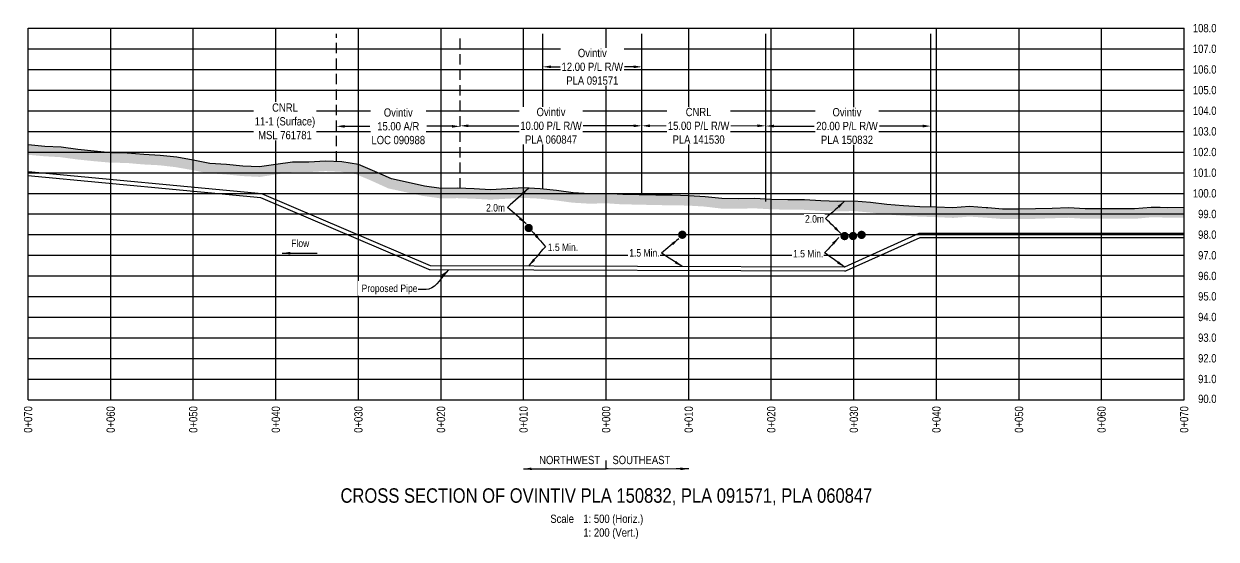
# Model space of a CAD drawing. Extents: x 391856 to 401992, y 6055951 to 6064954.
# Drawn here: x 399100 to 400544, y 6056653 to 6057277 of the extents above; entities that cross this region are included whole.
import ezdxf
from ezdxf.enums import TextEntityAlignment as Align

# ---------------------------------------------------------------- set-up
doc = ezdxf.new("R2010")
doc.units = 0
doc.header["$LTSCALE"] = 5
doc.header["$PDSIZE"] = 0.5
doc.linetypes.add('foc-ACCESSROAD', pattern=[3.75, 2.5, -1.25])
doc.linetypes.add('foc-TOPO', pattern=[1, 0.2, -0.8])
doc.layers.get('Defpoints').update_dxf_attribs({"color": 9})
doc.layers.add('C-RW-T', color=13, linetype='Continuous', lineweight=9)
doc.layers.add('C-WS-T', color=13, linetype='Continuous', lineweight=9)
for name, color, linetype in [('CG-NOTES', 7, 'Continuous'), ('DETAIL-T', 7, 'Continuous'), ('F-AR', 190, 'foc-ACCESSROAD'), ('F-RW', 190, 'Continuous'), ('L-DETAIL-T', 3, 'Continuous'), ('L-MON', 1, 'Continuous'), ('P-CROSSINGS-GRID', 8, 'Continuous'), ('P-CROSSINGS-GROUND', 48, 'foc-TOPO'), ('P-CROSSINGS-LINE', 3, 'Continuous'), ('P-PROPOSED', 10, 'Continuous'), ('S-T7', 7, 'Continuous')]:
    doc.layers.add(name, color=color, linetype=linetype)
doc.styles.add('140', font='ARIALN.TTF', dxfattribs={"height": 15})
doc.styles.add('80', font='ARIALN.TTF', dxfattribs={"height": 10})
doc.styles.add('80CG', font='ARIALN.TTF', dxfattribs={"height": 10})
doc.styles.add('80L', font='ARIALN.TTF', dxfattribs={"height": 10})
doc.dimstyles.new('Compass 5 000', dxfattribs={"dimscale": 5, "dimtxt": 9, "dimasz": 2, "dimexe": 0.2, "dimexo": 0.0625, "dimgap": 0.5, "dimtad": 0, "dimtih": 1, "dimtoh": 1, "dimzin": 0, "dimdsep": 46, "dimtxsty": '80CG', "dimcen": 0.1, "dimse1": 1, "dimse2": 1, "dimclrd": 256, "dimclrt": 256, "dimaunit": 1, "dimadec": 4, "dimazin": 0, "dimtfac": 0.06, "dimtofl": 0, "dimtmove": 0, "dimatfit": 1, "dimfxl": 0.2, "dimtolj": 1, "dimtzin": 0, "dimlwd": -1, "dimarcsym": 0})

# ---------------------------------------------------------------- blocks, each defined once
blk = doc.blocks.new('*D233')
at = {"layer": 'Defpoints', "color": 0, "transparency": 16777216}
for p in [(399478.3, 6057152.7), (399478.3, 6057145), (399628.3, 6057145)]:
    blk.add_point(p, dxfattribs=at)
at = {"layer": 'F-RW', "transparency": 16777216}
for p, q in [((399488.3, 6057152.7), (399519, 6057152.7)), ((399618.3, 6057152.7), (399587.7, 6057152.7))]:
    blk.add_line(p, q, dxfattribs=at)
for points in [[(399488.3, 6057154.3), (399488.3, 6057151), (399478.3, 6057152.7)], [(399618.3, 6057154.3), (399618.3, 6057151), (399628.3, 6057152.7)]]:
    blk.add_solid(points, dxfattribs=at)
at = {"layer": 'F-RW', "transparency": 16777216, "insert": (399553.3, 6057152.7), "char_height": 10, "attachment_point": 5, "style": '80CG', "bg_fill": 3, "box_fill_scale": 1.1, "bg_fill_color": 256, "bg_fill_true_color": 13158600, "bg_fill_transparency": 0}
blk.add_mtext('\\A1;Ovintiv\\P15.00 A/R\\PLOC 090988', dxfattribs=at)
blk = doc.blocks.new('*D234')
at = {"layer": 'C-RW-T', "transparency": 16777216}
for p, q in [((399858.3, 6057153.3), (399877.9, 6057153.3)), ((399988.3, 6057153.3), (399956.1, 6057153.3))]:
    blk.add_line(p, q, dxfattribs=at)
for points in [[(399858.3, 6057155), (399858.3, 6057151.7), (399848.3, 6057153.3)], [(399988.3, 6057155), (399988.3, 6057151.7), (399998.3, 6057153.3)]]:
    blk.add_solid(points, dxfattribs=at)
at = {"layer": 'Defpoints', "color": 0, "transparency": 16777216}
for p in [(399848.3, 6057225.8), (399998.3, 6057225.8), (399998.3, 6057153.3)]:
    blk.add_point(p, dxfattribs=at)
at = {"layer": 'C-RW-T', "transparency": 16777216, "insert": (399917, 6057153.3), "char_height": 10, "attachment_point": 5, "style": '80CG', "bg_fill": 3, "box_fill_scale": 1.1, "bg_fill_color": 256, "bg_fill_true_color": 13158600, "bg_fill_transparency": 0}
blk.add_mtext('\\A1;CNRL\\P15.00 P/L R/W\\PPLA 141530', dxfattribs=at)
blk = doc.blocks.new('*D235')
at = {"layer": 'Defpoints', "color": 0, "transparency": 16777216}
for p in [(399998.3, 6057153), (399998.3, 6057148.4), (400198.3, 6057148.4)]:
    blk.add_point(p, dxfattribs=at)
at = {"layer": 'F-RW', "transparency": 16777216}
for p, q in [((400008.3, 6057153), (400057.1, 6057153)), ((400188.3, 6057153), (400136.2, 6057153))]:
    blk.add_line(p, q, dxfattribs=at)
for points in [[(400008.3, 6057154.7), (400008.3, 6057151.3), (399998.3, 6057153)], [(400188.3, 6057154.7), (400188.3, 6057151.3), (400198.3, 6057153)]]:
    blk.add_solid(points, dxfattribs=at)
at = {"layer": 'F-RW', "transparency": 16777216, "insert": (400096.7, 6057153), "char_height": 10, "attachment_point": 5, "style": '80CG', "bg_fill": 3, "box_fill_scale": 1.1, "bg_fill_color": 256, "bg_fill_true_color": 13158600, "bg_fill_transparency": 0}
blk.add_mtext('\\A1;Ovintiv\\P20.00 P/L R/W\\PPLA 150832', dxfattribs=at)
blk = doc.blocks.new('*D236')
at = {"layer": 'Defpoints', "color": 0, "transparency": 16777216}
for p in [(399728.3, 6057225.3), (399728.3, 6057224.7), (399848.3, 6057225.3)]:
    blk.add_point(p, dxfattribs=at)
at = {"layer": 'F-RW', "transparency": 16777216}
for p, q in [((399738.3, 6057224.7), (399749.3, 6057224.7)), ((399838.3, 6057224.7), (399827.4, 6057224.7))]:
    blk.add_line(p, q, dxfattribs=at)
for points in [[(399738.3, 6057226.4), (399738.3, 6057223.1), (399728.3, 6057224.7)], [(399838.3, 6057226.4), (399838.3, 6057223.1), (399848.3, 6057224.7)]]:
    blk.add_solid(points, dxfattribs=at)
at = {"layer": 'F-RW', "transparency": 16777216, "insert": (399788.3, 6057224.7), "char_height": 10, "attachment_point": 5, "style": '80CG', "bg_fill": 3, "box_fill_scale": 1.1, "bg_fill_color": 256, "bg_fill_true_color": 13158600, "bg_fill_transparency": 0}
blk.add_mtext('\\A1;Ovintiv\\P12.00 P/L R/W\\PPLA 091571', dxfattribs=at)
blk = doc.blocks.new('PLIA')
at = {"color": 255, "const_width": 1}
blk.add_lwpolyline([(-0.5, 0, 1), (0.5, 0, 1)], format="xyb", close=True, dxfattribs=at)
blk = doc.blocks.new('PLIAA')
blk.add_blockref('PLIA', (0, 0))
blk = doc.blocks.new('PLIB')
at = {"color": 1}
blk.add_circle((0, 0), 0.8, dxfattribs=at)
blk = doc.blocks.new('PLIBB')
blk.add_blockref('PLIB', (0, 0))
blk = doc.blocks.new('PLICC')
for name in ['PLIAA', 'PLIBB']:
    blk.add_blockref(name, (0, 0))
blk = doc.blocks.new('PLI')
blk.add_blockref('PLICC', (0, 0))
blk = doc.blocks.new('*D253')
at = {"layer": 'Defpoints', "color": 0, "transparency": 16777216}
for p in [(399628.3, 6057153.3), (399628.3, 6057152.3), (399848.3, 6057152.3)]:
    blk.add_point(p, dxfattribs=at)
at = {"layer": 'F-RW', "transparency": 16777216}
for p, q in [((399638.3, 6057153.3), (399699.3, 6057153.3)), ((399838.3, 6057153.3), (399777.4, 6057153.3))]:
    blk.add_line(p, q, dxfattribs=at)
for points in [[(399638.3, 6057155), (399638.3, 6057151.7), (399628.3, 6057153.3)], [(399838.3, 6057155), (399838.3, 6057151.7), (399848.3, 6057153.3)]]:
    blk.add_solid(points, dxfattribs=at)
at = {"layer": 'F-RW', "transparency": 16777216, "insert": (399738.3, 6057153.3), "char_height": 10, "attachment_point": 5, "style": '80CG', "bg_fill": 3, "box_fill_scale": 1.1, "bg_fill_color": 256, "bg_fill_true_color": 13158600, "bg_fill_transparency": 0}
blk.add_mtext('\\A1;Ovintiv\\P10.00 P/L R/W\\PPLA 060847', dxfattribs=at)

msp = doc.modelspace()

# ---------------------------------------------------------------- hatches: boundary and pattern name
at = {"layer": 'P-CROSSINGS-GROUND', "linetype": 'ByBlock'}
h = msp.add_hatch(dxfattribs=at)
h.set_pattern_fill('EARTH', color=256, scale=2.5, angle=45)
h.set_pattern_definition([(45, (-56.795, -981.21), (2e-15, 22.450640303), [15.875, -15.875]), (45, (-61.004, -977.001), (2e-15, 22.450640303), [15.875, -15.875]), (45, (-65.214, -972.791), (2e-15, 22.450640303), [15.875, -15.875]), (135, (-65.214, -969.985), (-22.450640303, 2e-15), [15.875, -15.875]), (135, (-61.004, -965.776), (-22.450640303, 2e-15), [15.875, -15.875]), (135, (-56.795, -961.566), (-22.450640303, 2e-15), [15.875, -15.875])])
h.paths.add_polyline_path([(400505.18, 6057042.279), (400484.903, 6057042.104), (400475.579, 6057042.453), (400465.52, 6057042.61), (400445.574, 6057040.821), (400425.06, 6057040.955), (400405.122, 6057040.878), (400384.754, 6057040.781), (400364.883, 6057041.943), (400345.444, 6057041.434), (400325.405, 6057040.729), (400305.135, 6057040.33), (400284.543, 6057040.532), (400266.186, 6057041.984), (400264.247, 6057042.119), (400245.138, 6057043.434), (400225.278, 6057041.863), (400204.623, 6057042.801), (400184.566, 6057043.405), (400164.284, 6057044.518), (400143.904, 6057046.095), (400123.862, 6057048.48), (400104.679, 6057050.098), (400084.994, 6057049.744), (400064.517, 6057050.392), (400044.653, 6057051.616), (400024.886, 6057051.794), (400004.589, 6057052.252), (399984.847, 6057053.41), (399965.157, 6057053.007), (399944.316, 6057053.152), (399924.006, 6057055.594), (399904.585, 6057056.738), (399884.903, 6057057.191), (399864.851, 6057057.309), (399844.798, 6057057.943), (399824.584, 6057058.24), (399804.831, 6057059.572), (399784.867, 6057059.043), (399763.894, 6057060.331), (399743.633, 6057063.102), (399724.142, 6057065.158), (399705.087, 6057066.126), (399685.731, 6057065.109), (399665.087, 6057063.936), (399644.535, 6057065.067), (399624.944, 6057065.759), (399604.317, 6057065.485), (399582.967, 6057068.484), (399562.533, 6057072.914), (399541.277, 6057077.529), (399520.261, 6057087.083), (399501.768, 6057094.881), (399483.883, 6057097.679), (399465.161, 6057098.498), (399445.376, 6057097.353), (399425.923, 6057097.506), (399406.855, 6057094.648), (399385.69, 6057091.48), (399364.186, 6057092.486), (399344.086, 6057094.538), (399323.53, 6057095.843), (399302.884, 6057099.91), (399283.356, 6057103.319), (399264.071, 6057105.539), (399244.231, 6057106.59), (399224.422, 6057108.337), (399204.417, 6057108.757), (399183.923, 6057110.581), (399163.641, 6057112.69), (399143.926, 6057115.391), (399124.191, 6057116.492), (399103.975, 6057118.355), (399105.076, 6057130.304), (399125.076, 6057128.461), (399145.076, 6057127.345), (399165.076, 6057124.606), (399185.076, 6057122.526), (399205.076, 6057120.746), (399225.076, 6057120.326), (399245.076, 6057118.563), (399265.076, 6057117.503), (399285.076, 6057115.201), (399305.076, 6057111.708), (399325.076, 6057107.769), (399345.076, 6057106.499), (399365.076, 6057104.457), (399385.076, 6057103.522), (399405.076, 6057106.516), (399425.076, 6057109.513), (399445.076, 6057109.356), (399465.076, 6057110.513), (399485.076, 6057109.638), (399505.076, 6057106.509), (399525.076, 6057098.075), (399545.076, 6057088.983), (399565.076, 6057084.642), (399585.076, 6057080.305), (399605.076, 6057077.496), (399625.076, 6057077.762), (399645.076, 6057077.055), (399665.076, 6057075.955), (399685.076, 6057077.091), (399705.076, 6057078.142), (399725.076, 6057077.126), (399745.076, 6057075.016), (399765.076, 6057072.281), (399785.076, 6057071.053), (399805.076, 6057071.583), (399825.076, 6057070.234), (399845.076, 6057069.941), (399865.076, 6057069.308), (399885.076, 6057069.19), (399905.076, 6057068.73), (399925.076, 6057067.552), (399945.076, 6057065.147), (399965.076, 6057065.008), (399985.076, 6057065.417), (400005.076, 6057064.244), (400025.076, 6057063.793), (400045.076, 6057063.612), (400065.076, 6057062.38), (400085.076, 6057061.747), (400105.076, 6057062.107), (400125.076, 6057060.42), (400145.076, 6057058.04), (400165.076, 6057056.493), (400185.076, 6057055.395), (400205.076, 6057054.792), (400225.076, 6057053.885), (400245.076, 6057055.466), (400265.076, 6057054.091), (400267.076, 6057053.951), (400285.076, 6057052.528), (400305.076, 6057052.331), (400325.076, 6057052.725), (400345.076, 6057053.428), (400365.076, 6057053.952), (400385.076, 6057052.783), (400405.076, 6057052.877), (400425.076, 6057052.955), (400445.076, 6057052.825), (400465.076, 6057054.619), (400475.897, 6057054.45), (400485.076, 6057054.106), (400505.076, 6057054.279)])

# ---------------------------------------------------------------- linework, layer by layer
at = {"layer": 'CG-NOTES'}
msp.add_line((399805.076, 6056738.135), (399805.076, 6056748.135), dxfattribs=at)
at = {"layer": 'F-AR'}
for p, q in [((399478.336, 6057109.933), (399478.336, 6057264.593)), ((399628.336, 6057077.647), (399628.336, 6057264.593))]:
    msp.add_line(p, q, dxfattribs=at)
at = {"layer": 'F-RW'}
for p, q in [((399728.336, 6057076.782), (399728.336, 6057264.593)), ((399728.336, 6057076.782), (399728.336, 6057264.593)), ((399848.336, 6057069.837), (399848.336, 6057264.593)), ((399998.336, 6057061.895), (399998.336, 6057264.593)), ((400198.336, 6057054.995), (400198.336, 6057264.593))]:
    msp.add_line(p, q, dxfattribs=at)
at = {"layer": 'P-CROSSINGS-GRID', "color": 8}
for p, q in [((399105.076, 6057271.583), (400505.076, 6057271.583)), ((399105.076, 6056821.583), (399105.076, 6057271.583)), ((399205.076, 6056821.583), (399205.076, 6057271.583)), ((399305.076, 6056821.583), (399305.076, 6057271.583)), ((399405.076, 6056821.583), (399405.076, 6057271.583)), ((399505.076, 6056821.583), (399505.076, 6057271.583)), ((399605.076, 6056821.583), (399605.076, 6057271.583)), ((399705.076, 6056821.583), (399705.076, 6057271.583)), ((399905.076, 6056821.583), (399905.076, 6057271.583)), ((400005.076, 6056821.583), (400005.076, 6057271.583)), ((400105.076, 6056821.583), (400105.076, 6057271.583)), ((400205.076, 6056821.583), (400205.076, 6057271.583)), ((400305.076, 6056821.583), (400305.076, 6057271.583)), ((400405.076, 6056821.583), (400405.076, 6057271.583)), ((400505.076, 6056821.583), (400505.076, 6057271.583)), ((399105.076, 6057246.583), (400505.076, 6057246.583)), ((399105.076, 6057221.583), (400505.076, 6057221.583)), ((399105.076, 6057196.583), (400505.076, 6057196.583)), ((399105.076, 6057171.583), (400505.076, 6057171.583)), ((399105.076, 6057146.583), (400505.076, 6057146.583)), ((399105.076, 6057121.583), (400505.076, 6057121.583)), ((399105.076, 6057096.583), (400505.076, 6057096.583)), ((399105.076, 6057046.583), (400505.076, 6057046.583)), ((399105.076, 6057021.583), (400505.076, 6057021.583)), ((399105.076, 6056996.583), (400505.076, 6056996.583)), ((399105.076, 6056971.583), (400505.076, 6056971.583)), ((399105.076, 6056946.583), (400505.076, 6056946.583)), ((399105.076, 6056921.583), (400505.076, 6056921.583)), ((399105.076, 6056896.583), (400505.076, 6056896.583)), ((399105.076, 6056871.583), (400505.076, 6056871.583)), ((399105.076, 6056846.583), (400505.076, 6056846.583)), ((399105.076, 6056821.583), (400505.076, 6056821.583))]:
    msp.add_line(p, q, dxfattribs=at)
at = {"layer": 'P-CROSSINGS-GRID'}
for p, q in [((399805.076, 6056821.583), (399805.076, 6057271.583)), ((399105.076, 6057071.583), (400505.076, 6057071.583))]:
    msp.add_line(p, q, dxfattribs=at)
at = {"layer": 'P-CROSSINGS-LINE', "flags": 128}
msp.add_lwpolyline([(400505.076, 6057054.279), (400485.076, 6057054.106), (400475.897, 6057054.45), (400465.076, 6057054.619), (400445.076, 6057052.825), (400425.076, 6057052.955), (400405.076, 6057052.877), (400385.076, 6057052.783), (400365.076, 6057053.952), (400345.076, 6057053.428), (400325.076, 6057052.725), (400305.076, 6057052.331), (400285.076, 6057052.528), (400267.076, 6057053.951), (400265.076, 6057054.091), (400245.076, 6057055.466), (400225.076, 6057053.885), (400205.076, 6057054.792), (400185.076, 6057055.395), (400165.076, 6057056.493), (400145.076, 6057058.04), (400125.076, 6057060.42), (400105.076, 6057062.107), (400085.076, 6057061.747), (400065.076, 6057062.38), (400045.076, 6057063.612), (400025.076, 6057063.793), (400005.076, 6057064.244), (399985.076, 6057065.417), (399965.076, 6057065.008), (399945.076, 6057065.147), (399925.076, 6057067.552), (399905.076, 6057068.73), (399885.076, 6057069.19), (399865.076, 6057069.308), (399845.076, 6057069.941), (399825.076, 6057070.234), (399805.076, 6057071.583), (399785.076, 6057071.053), (399765.076, 6057072.281), (399745.076, 6057075.016), (399725.076, 6057077.126), (399705.076, 6057078.142), (399685.076, 6057077.091), (399665.076, 6057075.955), (399645.076, 6057077.055), (399625.076, 6057077.762), (399605.076, 6057077.496), (399585.076, 6057080.305), (399565.076, 6057084.642), (399545.076, 6057088.983), (399525.076, 6057098.075), (399505.076, 6057106.509), (399485.076, 6057109.638), (399465.076, 6057110.513), (399445.076, 6057109.356), (399425.076, 6057109.513), (399405.076, 6057106.516), (399385.076, 6057103.522), (399365.076, 6057104.457), (399345.076, 6057106.499), (399325.076, 6057107.769), (399305.076, 6057111.708), (399285.076, 6057115.201), (399265.076, 6057117.503), (399245.076, 6057118.563), (399225.076, 6057120.326), (399205.076, 6057120.746), (399185.076, 6057122.526), (399165.076, 6057124.606), (399145.076, 6057127.345), (399125.076, 6057128.461), (399105.076, 6057130.304)], dxfattribs=at)
at = {"layer": 'P-PROPOSED', "flags": 128}
msp.add_lwpolyline([(400505.076, 6057017.898), (400184.772, 6057017.92), (400095.867, 6056977.792, -0.10719381), (400093.793, 6056977.349), (399592.112, 6056978.937, -0.10016757), (399590.168, 6056979.337), (399386.745, 6057065.944), (399104.604, 6057092.687)], format="xyb", dxfattribs=at)

# ---------------------------------------------------------------- block references
at = {"layer": 'L-MON', "xscale": 5.00000000000003, "yscale": 5.00000000000003, "zscale": 5.00000000000003}
for p in [(399711.234, 6057029.639), (399897.286, 6057021.469), (400093.809, 6057019.851), (400104.113, 6057019.904), (400114.417, 6057021.304)]:
    msp.add_blockref('PLI', p, dxfattribs=at)

# ---------------------------------------------------------------- texts
at = {"style": '80'}
for s, p in [('0+070', (399104.989, 6056813.915)), ('0+060', (399204.989, 6056813.915)), ('0+050', (399304.989, 6056813.915)), ('0+040', (399404.989, 6056813.915)), ('0+030', (399504.989, 6056813.915)), ('0+020', (399604.989, 6056813.915)), ('0+010', (399704.989, 6056813.915)), ('0+000', (399804.989, 6056813.915)), ('0+010', (399904.989, 6056813.915)), ('0+020', (400004.989, 6056813.915)), ('0+030', (400104.989, 6056813.915)), ('0+040', (400204.989, 6056813.915)), ('0+050', (400304.989, 6056813.915)), ('0+060', (400404.989, 6056813.915)), ('0+070', (400504.989, 6056813.915))]:
    msp.add_text(s, height=10, rotation=90, dxfattribs=at).set_placement(p, align=Align.MIDDLE_RIGHT)
at = {"layer": 'DETAIL-T', "insert": (399737.42, 6056682.676), "char_height": 10, "attachment_point": 1, "style": '80L'}
msp.add_mtext_dynamic_manual_height_columns('Scale^I1: 500 (Horiz.)\\P^I1: 200 (Vert.)', width=217.1051, gutter_width=45, heights=[0], dxfattribs=at)
at = {"layer": 'L-DETAIL-T', "insert": (399805.357, 6056714.549), "char_height": 17.5, "width": 762.08155, "attachment_point": 2, "rotation": 0, "style": '140'}
msp.add_mtext('CROSS SECTION OF OVINTIV PLA 150832, PLA 091571, PLA 060847', dxfattribs=at)
at = {"layer": 'S-T7', "style": '80'}
for s, p in [('108.0', (400544.235, 6057271.583)), ('107.0', (400544.235, 6057246.583)), ('106.0', (400544.235, 6057221.583)), ('105.0', (400544.235, 6057196.583)), ('104.0', (400544.235, 6057171.583)), ('103.0', (400544.235, 6057146.583)), ('102.0', (400544.235, 6057121.583)), ('101.0', (400544.235, 6057096.583)), ('100.0', (400544.235, 6057071.583)), ('99.0', (400544.235, 6057046.583)), ('98.0', (400544.235, 6057021.583)), ('97.0', (400544.235, 6056996.583)), ('96.0', (400544.235, 6056971.583)), ('95.0', (400544.235, 6056946.877)), ('94.0', (400544.235, 6056921.877)), ('93.0', (400544.235, 6056896.877)), ('92.0', (400544.235, 6056871.877)), ('91.0', (400544.235, 6056846.877)), ('90.0', (400544.235, 6056822.8))]:
    msp.add_text(s, height=10, dxfattribs=at).set_placement(p, align=Align.MIDDLE_RIGHT)

# ---------------------------------------------------------------- leaders
at = {"layer": 'CG-NOTES', "path_type": 1}
for points in [[(399705.076, 6056738.135), (399805.076, 6056738.135)], [(399905.076, 6056738.135), (399805.076, 6056738.135)]]:
    msp.add_leader(points, dimstyle='Compass 5 000', override={"dimgap": 0.5, "dimtad": 0}, dxfattribs=at)

# ---------------------------------------------------------------- next in the draw order: texts
at = {"insert": (399508.886, 6056961.061), "char_height": 9, "attachment_point": 1, "style": '80L', "bg_fill": 3, "box_fill_scale": 1.5, "bg_fill_color": 256, "bg_fill_transparency": 0}
msp.add_mtext_dynamic_manual_height_columns('Proposed Pipe', width=67.2769, gutter_width=45, heights=[0], dxfattribs=at)
at = {"color": 3, "insert": (399797.708, 6056753.816), "char_height": 10, "width": 78.43132, "attachment_point": 3, "style": '80', "bg_fill": 2}
msp.add_mtext('NORTHWEST', dxfattribs=at)
at = {"layer": 'C-WS-T', "insert": (399416.089, 6057158.703), "char_height": 9.99993, "attachment_point": 5, "style": '80CG', "bg_fill": 3, "box_fill_scale": 1.15, "bg_fill_color": 256, "bg_fill_true_color": 256, "bg_fill_transparency": 0}
msp.add_mtext('\\A1;CNRL\\P11-1 (Surface)\\PMSL 761781', dxfattribs=at)

# ---------------------------------------------------------------- next in the draw order: dimensions: what is measured, and where the dimension line sits
at = {"layer": 'F-RW'}
for p1, p2, distance, text, picture, middle in [((399848.336, 6057225.317), (399728.336, 6057225.317), 0.577, 'Ovintiv\\P12.00 P/L R/W\\PPLA 091571', '*D236', (399788.336, 6057224.741)), ((399628.336, 6057144.995), (399478.336, 6057144.995), -7.66, 'Ovintiv\\P15.00 A/R\\PLOC 090988', '*D233', (399553.336, 6057152.655))]:
    dim = msp.add_aligned_dim(p1=p1, p2=p2, distance=distance, text=text, dimstyle='Compass 5 000', override={"dimtfill": 1}, dxfattribs=at)
    dim.commit()
    dim.dimension.update_dxf_attribs({"geometry": picture, "text_midpoint": middle})
dim = msp.add_linear_dim(base=(399998.336, 6057152.991), p1=(400198.336, 6057148.379), p2=(399998.336, 6057148.379), angle=180, text='Ovintiv\\P20.00 P/L R/W\\PPLA 150832', dimstyle='Compass 5 000', override={"dimtfill": 1}, dxfattribs=at)
dim.commit()
dim.dimension.update_dxf_attribs({"geometry": '*D235', "text_midpoint": (400096.684, 6057152.991), "dimtype": 161})

# ---------------------------------------------------------------- next in the draw order: linework, layer by layer
at = {"layer": 'P-PROPOSED', "flags": 128}
msp.add_lwpolyline([(400505.076, 6057022.9), (400183.696, 6057022.922), (400093.809, 6056982.351), (399592.128, 6056983.939), (399387.99, 6057070.85), (399105.076, 6057097.667)], dxfattribs=at)

# ---------------------------------------------------------------- next in the draw order: texts
at = {"color": 3, "insert": (399812.666, 6056753.816), "char_height": 10, "width": 71.79644, "attachment_point": 1, "style": '80', "bg_fill": 2}
msp.add_mtext('SOUTHEAST', dxfattribs=at)

# ---------------------------------------------------------------- next in the draw order: dimensions: what is measured, and where the dimension line sits
at = {"layer": 'F-RW'}
dim = msp.add_aligned_dim(p1=(399848.336, 6057152.281), p2=(399628.336, 6057152.281), distance=-1.052, text='Ovintiv\\P10.00 P/L R/W\\PPLA 060847', dimstyle='Compass 5 000', override={"dimtfill": 1}, dxfattribs=at)
dim.commit()
dim.dimension.update_dxf_attribs({"geometry": '*D253', "text_midpoint": (399738.336, 6057153.333)})

# ---------------------------------------------------------------- next in the draw order: leaders
at = {"path_type": 1}
msp.add_leader([(399613.985, 6056978.868), (399590.152, 6056955.709), (399577.401, 6056955.2)], dimstyle='Compass 5 000', override={"dimgap": 0.5, "dimtad": 0}, dxfattribs=at)

# ---------------------------------------------------------------- next in the draw order: texts
at = {"char_height": 9, "style": '80L', "bg_fill": 3, "box_fill_scale": 1.15, "bg_fill_color": 256, "bg_fill_true_color": 256, "bg_fill_transparency": 0}
for s, width, insert, attachment_point in [('2.0m', 22.34443, (399682.562, 6057058.59), 3), ('2.0m', 22.34443, (400045.92, 6057045.076), 1), ('1.5 Min.', 35.88741, (399734.389, 6057010.804), 1), ('1.5 Min.', 35.88741, (399833.05, 6057004.055), 1), ('1.5 Min.', 35.88741, (400031.41, 6057003.054), 1)]:
    msp.add_mtext_dynamic_manual_height_columns(s, width=width, gutter_width=45, heights=[0], dxfattribs=dict(at, insert=insert, attachment_point=attachment_point))
at = {"insert": (399445.494, 6057015.528), "char_height": 9, "attachment_point": 3, "rotation": 359.666704, "style": '80L', "bg_fill": 3, "box_fill_scale": 1.5, "bg_fill_color": 256, "bg_fill_transparency": 0}
msp.add_mtext_dynamic_manual_height_columns('Flow', width=28.55952, gutter_width=45, heights=[0], dxfattribs=at)

# ---------------------------------------------------------------- next in the draw order: dimensions: what is measured, and where the dimension line sits
at = {"layer": 'C-RW-T'}
dim = msp.add_linear_dim(base=(399998.336, 6057153.35), p1=(399848.336, 6057225.781), p2=(399998.336, 6057225.781), angle=0, text='CNRL\\P15.00 P/L R/W\\PPLA 141530', dimstyle='Compass 5 000', override={"dimtfill": 1}, dxfattribs=at)
dim.commit()
dim.dimension.update_dxf_attribs({"geometry": '*D234', "text_midpoint": (399917.017, 6057153.35), "dimtype": 161})

# ---------------------------------------------------------------- next in the draw order: leaders
at = {"path_type": 1}
for points in [[(399711.234, 6057077.829), (399685.561, 6057054.593)], [(400093.809, 6057061.904), (400070.722, 6057041.161)], [(399708.02, 6057034.741), (399685.561, 6057054.593)], [(400089.274, 6057022.931), (400070.722, 6057041.161)], [(399715.235, 6057025.992), (399731.391, 6057006.808)], [(400086.673, 6057018.046), (400069.639, 6056999.568)], [(399711.207, 6056983.562), (399731.391, 6057006.808)], [(399892.964, 6057016.612), (399871.99, 6056999.201)], [(399412.676, 6056999.145), (399455.116, 6056999.3)], [(399897.283, 6056982.973), (399871.99, 6056999.201)], [(400093.809, 6056982.351), (400069.639, 6056999.568)]]:
    msp.add_leader(points, dimstyle='Compass 5 000', override={"dimgap": 0.5, "dimtad": 0}, dxfattribs=at)

doc.saveas('drawing.dxf')
